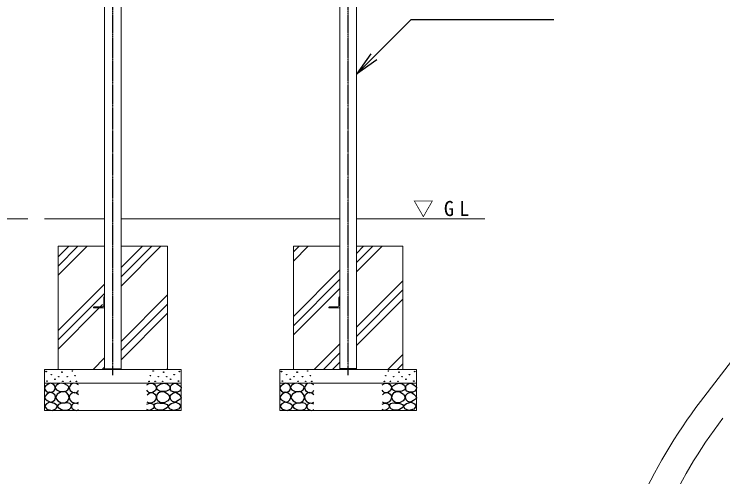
# Model space of a CAD drawing. Units: millimetres at full size; details may follow other scales. Extents: x -11724 to 0, y -2278 to 7380.
# Drawn here: x -7577 to -4987, y 1008 to 2697 of the extents above; entities that cross this region are included whole.
import ezdxf

# ---------------------------------------------------------------- set-up
doc = ezdxf.new("R2010")
doc.units = ezdxf.units.MM
doc.linetypes.add('USER2', pattern=[6, 3, -1, 1, -1])
doc.layers.add('線', color=2, linetype='Continuous', lineweight=25)
doc.layers.add('補助', color=2, linetype='Continuous', lineweight=25)
doc.styles.add('ＭＳ ゴシック', font='')
doc.styles.get('ＭＳ ゴシック').set_extended_font_data('MS Gothic')

msp = doc.modelspace()

# ---------------------------------------------------------------- linework, layer by layer
at = {"layer": '線', "color": 20, "linetype": 'USER2'}
for p, q in [((-7216.289, 1378.568), (-7216.289, 3140.25)), ((-6356.289, 1378.568), (-6356.289, 3140.25))]:
    msp.add_line(p, q, dxfattribs=at)
at = {"layer": '線', "color": 7, "lineweight": 13}
for p, q in [((-7246.539, 2955), (-7246.539, 1400)), ((-7186.039, 1400), (-7186.039, 2955)), ((-6386.539, 1400), (-6386.539, 2955)), ((-6326.039, 2955), (-6326.039, 1400)), ((-7466.289, 1950), (-7246.539, 1950)), ((-7186.039, 1950), (-6386.539, 1950)), ((-6326.039, 1950), (-5856.289, 1950)), ((-7416.289, 1850), (-7246.539, 1850)), ((-7416.289, 1850), (-7416.289, 1400)), ((-7186.039, 1850), (-7016.289, 1850)), ((-7016.289, 1850), (-7016.289, 1400)), ((-6556.289, 1850), (-6386.539, 1850)), ((-6556.289, 1850), (-6556.289, 1400)), ((-6326.039, 1850), (-6156.289, 1850)), ((-6156.289, 1850), (-6156.289, 1400)), ((-4734.612, 1719.68), (-5067.766, 1283.32)), ((-7249.539, 1632.5), (-7249.539, 1663)), ((-7247.539, 1665), (-7246.539, 1665)), ((-7246.539, 1665), (-7246.539, 1625)), ((-6389.539, 1632.5), (-6389.539, 1663)), ((-6387.539, 1665), (-6386.539, 1665)), ((-6386.539, 1665), (-6386.539, 1625)), ((-7286.539, 1625), (-7286.539, 1626)), ((-7246.539, 1625), (-7286.539, 1625)), ((-7284.539, 1628), (-7254.039, 1628)), ((-6426.539, 1625), (-6426.539, 1626)), ((-6386.539, 1625), (-6426.539, 1625)), ((-6424.539, 1628), (-6394.039, 1628)), ((-7466.289, 1400), (-6966.289, 1400)), ((-7466.289, 1400), (-7466.289, 1250)), ((-7246.539, 1400), (-7186.039, 1400)), ((-6966.289, 1400), (-6966.289, 1250)), ((-6606.289, 1400), (-6106.289, 1400)), ((-6606.289, 1400), (-6606.289, 1250)), ((-6326.039, 1400), (-6386.539, 1400)), ((-6106.289, 1400), (-6106.289, 1250)), ((-7466.289, 1350), (-6966.289, 1350)), ((-6606.289, 1350), (-6106.289, 1350)), ((-7466.289, 1250), (-6966.289, 1250)), ((-6606.289, 1250), (-6106.289, 1250))]:
    msp.add_line(p, q, dxfattribs=at)
at = {"layer": '線', "lineweight": 13}
for p, q in [((-7416.289, 1743.573), (-7309.861, 1850)), ((-7416.289, 1777.249), (-7343.537, 1850)), ((-7416.289, 1810.925), (-7377.213, 1850)), ((-7186.039, 1704.415), (-7040.454, 1850)), ((-7186.039, 1738.091), (-7074.13, 1850)), ((-7186.039, 1771.767), (-7107.805, 1850)), ((-6556.289, 1795.35), (-6501.638, 1850)), ((-6556.289, 1829.026), (-6535.314, 1850)), ((-6326.039, 1756.192), (-6232.231, 1850)), ((-6326.039, 1789.868), (-6265.906, 1850)), ((-6326.039, 1823.544), (-6299.582, 1850)), ((-6556.289, 1593.294), (-6386.539, 1763.044)), ((-7416.289, 1541.517), (-7246.539, 1711.267)), ((-6556.289, 1559.618), (-6386.539, 1729.368)), ((-6326.039, 1554.136), (-6156.289, 1723.886)), ((-6556.289, 1525.942), (-6386.539, 1695.692)), ((-6326.039, 1520.46), (-6156.289, 1690.21)), ((-7416.289, 1507.841), (-7246.539, 1677.591)), ((-7186.039, 1502.359), (-7016.289, 1672.109)), ((-7262.454, 1628), (-7253.269, 1637.185)), ((-7186.039, 1468.683), (-7016.289, 1638.433)), ((-6326.039, 1486.784), (-6156.289, 1656.534)), ((-7416.289, 1474.165), (-7265.454, 1625)), ((-7186.039, 1435.007), (-7016.289, 1604.757)), ((-6480.175, 1400), (-6386.539, 1493.636)), ((-6446.499, 1400), (-6386.539, 1459.96)), ((-6210.767, 1400), (-6156.289, 1454.478)), ((-7288.398, 1400), (-7246.539, 1441.859)), ((-6412.823, 1400), (-6386.539, 1426.284)), ((-7254.722, 1400), (-7246.539, 1408.183)), ((-7018.99, 1400), (-7016.289, 1402.701)), ((-6177.091, 1400), (-6156.289, 1420.802))]:
    msp.add_line(p, q, dxfattribs=at)
at = {"layer": '線'}
for p, q in [((-7246.539, 1402), (-7186.039, 1402)), ((-6326.039, 1402), (-6386.539, 1402))]:
    msp.add_line(p, q, dxfattribs=at)
for points in [[(-7443.84, 1349.402), (-7450.302, 1346.862), (-7456.514, 1343.382), (-7462.372, 1339.344), (-7466.019, 1333.877), (-7465.008, 1326.294), (-7460, 1319.935), (-7453.134, 1317.345), (-7445.424, 1317.084), (-7437.812, 1317.688), (-7431.483, 1320.252), (-7427.73, 1325.538), (-7426.413, 1331.976), (-7427.262, 1337.181), (-7430.216, 1342.115), (-7436.375, 1346.942)], [(-7404.416, 1349.493), (-7409.32, 1348.876), (-7414.957, 1346.79), (-7422.929, 1341.002), (-7426.58, 1334.086), (-7425.706, 1330.124), (-7421.985, 1325.707), (-7412.494, 1320.934), (-7402.524, 1319.49), (-7395.174, 1319.318), (-7387.658, 1320.842), (-7380.059, 1325.456), (-7376.305, 1331.653), (-7377.274, 1336.306), (-7381.981, 1341.654), (-7392.65, 1347.861)], [(-7028.161, 1349.493), (-7023.257, 1348.876), (-7017.62, 1346.79), (-7009.649, 1341.002), (-7005.997, 1334.086), (-7006.872, 1330.124), (-7010.592, 1325.707), (-7020.083, 1320.934), (-7030.053, 1319.49), (-7037.404, 1319.318), (-7044.92, 1320.842), (-7052.518, 1325.456), (-7056.272, 1331.653), (-7055.303, 1336.306), (-7050.596, 1341.654), (-7039.928, 1347.861)], [(-6988.737, 1349.402), (-6982.275, 1346.862), (-6976.063, 1343.382), (-6970.205, 1339.344), (-6966.558, 1333.877), (-6967.57, 1326.294), (-6972.578, 1319.935), (-6979.444, 1317.345), (-6987.153, 1317.084), (-6994.765, 1317.688), (-7001.095, 1320.252), (-7004.847, 1325.538), (-7006.164, 1331.976), (-7005.316, 1337.181), (-7002.362, 1342.115), (-6996.202, 1346.942)], [(-6583.84, 1349.402), (-6590.302, 1346.862), (-6596.514, 1343.382), (-6602.372, 1339.344), (-6606.019, 1333.877), (-6605.008, 1326.294), (-6600, 1319.935), (-6593.134, 1317.345), (-6585.424, 1317.084), (-6577.812, 1317.688), (-6571.483, 1320.252), (-6567.73, 1325.538), (-6566.413, 1331.976), (-6567.262, 1337.181), (-6570.216, 1342.115), (-6576.375, 1346.942)], [(-6544.416, 1349.493), (-6549.32, 1348.876), (-6554.957, 1346.79), (-6562.929, 1341.002), (-6566.58, 1334.086), (-6565.706, 1330.124), (-6561.985, 1325.707), (-6552.494, 1320.934), (-6542.524, 1319.49), (-6535.174, 1319.318), (-6527.658, 1320.842), (-6520.059, 1325.456), (-6516.305, 1331.653), (-6517.274, 1336.306), (-6521.981, 1341.654), (-6532.65, 1347.861)], [(-6168.161, 1349.493), (-6163.257, 1348.876), (-6157.62, 1346.79), (-6149.649, 1341.002), (-6145.997, 1334.086), (-6146.872, 1330.124), (-6150.592, 1325.707), (-6160.083, 1320.934), (-6170.053, 1319.49), (-6177.404, 1319.318), (-6184.92, 1320.842), (-6192.518, 1325.456), (-6196.272, 1331.653), (-6195.303, 1336.306), (-6190.596, 1341.654), (-6179.928, 1347.861)], [(-6128.737, 1349.402), (-6122.275, 1346.862), (-6116.063, 1343.382), (-6110.205, 1339.344), (-6106.558, 1333.877), (-6107.57, 1326.294), (-6112.578, 1319.935), (-6119.444, 1317.345), (-6127.153, 1317.084), (-6134.765, 1317.688), (-6141.095, 1320.252), (-6144.847, 1325.538), (-6146.164, 1331.976), (-6145.316, 1337.181), (-6142.362, 1342.115), (-6136.202, 1346.942)], [(-7446.375, 1316.45), (-7451.704, 1313.657), (-7457.147, 1309.479), (-7463.596, 1302.659), (-7466.019, 1295.855), (-7462.392, 1291.027), (-7455.88, 1286.666), (-7449.243, 1282.379), (-7442.573, 1280.329), (-7434.928, 1282.776), (-7428.631, 1289.201), (-7425.525, 1297.478), (-7427.047, 1305.994), (-7435.205, 1313.245)], [(-7417.12, 1285.163), (-7404.531, 1278.307), (-7391.171, 1277.324), (-7380.888, 1284.778), (-7376.035, 1296.515), (-7378.316, 1307.293), (-7385.225, 1315.436), (-7394.05, 1318.869), (-7405.227, 1317.598), (-7418.981, 1309.543), (-7424.958, 1298.678), (-7422.323, 1291.484)], [(-7015.457, 1285.163), (-7028.046, 1278.307), (-7041.406, 1277.324), (-7051.69, 1284.778), (-7056.542, 1296.515), (-7054.262, 1307.293), (-7047.352, 1315.436), (-7038.527, 1318.869), (-7027.351, 1317.598), (-7013.596, 1309.543), (-7007.619, 1298.678), (-7010.255, 1291.484)], [(-6986.203, 1316.45), (-6980.874, 1313.657), (-6975.43, 1309.479), (-6968.981, 1302.659), (-6966.558, 1295.855), (-6970.186, 1291.027), (-6976.697, 1286.666), (-6983.335, 1282.379), (-6990.004, 1280.329), (-6997.649, 1282.776), (-7003.946, 1289.201), (-7007.052, 1297.478), (-7005.53, 1305.994), (-6997.372, 1313.245)], [(-6586.375, 1316.45), (-6591.704, 1313.657), (-6597.147, 1309.479), (-6603.596, 1302.659), (-6606.019, 1295.855), (-6602.392, 1291.027), (-6595.88, 1286.666), (-6589.243, 1282.379), (-6582.573, 1280.329), (-6574.928, 1282.776), (-6568.631, 1289.201), (-6565.525, 1297.478), (-6567.047, 1305.994), (-6575.205, 1313.245)], [(-6557.12, 1285.163), (-6544.531, 1278.307), (-6531.171, 1277.324), (-6520.888, 1284.778), (-6516.035, 1296.515), (-6518.316, 1307.293), (-6525.225, 1315.436), (-6534.05, 1318.869), (-6545.227, 1317.598), (-6558.981, 1309.543), (-6564.958, 1298.678), (-6562.323, 1291.484)], [(-6155.457, 1285.163), (-6168.046, 1278.307), (-6181.406, 1277.324), (-6191.69, 1284.778), (-6196.542, 1296.515), (-6194.262, 1307.293), (-6187.352, 1315.436), (-6178.527, 1318.869), (-6167.351, 1317.598), (-6153.596, 1309.543), (-6147.619, 1298.678), (-6150.255, 1291.484)], [(-6126.203, 1316.45), (-6120.874, 1313.657), (-6115.43, 1309.479), (-6108.981, 1302.659), (-6106.558, 1295.855), (-6110.186, 1291.027), (-6116.697, 1286.666), (-6123.335, 1282.379), (-6130.004, 1280.329), (-6137.649, 1282.776), (-6143.946, 1289.201), (-6147.052, 1297.478), (-6145.53, 1305.994), (-6137.372, 1313.245)], [(-7447.194, 1280.517), (-7458.513, 1274.498), (-7465.324, 1265.683), (-7456.838, 1254.413), (-7438.403, 1250.299), (-7424.049, 1256.41), (-7418.624, 1266.782), (-7429.406, 1275.89)], [(-7390.091, 1276.373), (-7397.625, 1276.999), (-7405.767, 1275.562), (-7414.695, 1271.504), (-7419.012, 1266.102), (-7416.325, 1261.419), (-7410.363, 1256.912), (-7403.884, 1253.068), (-7396.577, 1250.695), (-7384.729, 1250.928), (-7374.413, 1255.02), (-7369.71, 1259.827), (-7367.656, 1265.561), (-7368.715, 1270.709), (-7372.791, 1275.292), (-7381.19, 1277.832)], [(-7042.487, 1276.373), (-7034.952, 1276.999), (-7026.81, 1275.562), (-7017.882, 1271.504), (-7013.565, 1266.102), (-7016.252, 1261.419), (-7022.215, 1256.912), (-7028.693, 1253.068), (-7036, 1250.695), (-7047.849, 1250.928), (-7058.164, 1255.02), (-7062.868, 1259.827), (-7064.921, 1265.561), (-7063.862, 1270.709), (-7059.786, 1275.292), (-7051.387, 1277.832)], [(-6985.383, 1280.517), (-6974.064, 1274.498), (-6967.253, 1265.683), (-6975.739, 1254.413), (-6994.174, 1250.299), (-7008.528, 1256.41), (-7013.953, 1266.782), (-7003.172, 1275.89)], [(-6587.194, 1280.517), (-6598.513, 1274.498), (-6605.324, 1265.683), (-6596.838, 1254.413), (-6578.403, 1250.299), (-6564.049, 1256.41), (-6558.624, 1266.782), (-6569.406, 1275.89)], [(-6530.091, 1276.373), (-6537.625, 1276.999), (-6545.767, 1275.562), (-6554.695, 1271.504), (-6559.012, 1266.102), (-6556.325, 1261.419), (-6550.363, 1256.912), (-6543.884, 1253.068), (-6536.577, 1250.695), (-6524.729, 1250.928), (-6514.413, 1255.02), (-6509.71, 1259.827), (-6507.656, 1265.561), (-6508.715, 1270.709), (-6512.791, 1275.292), (-6521.19, 1277.832)], [(-6182.487, 1276.373), (-6174.952, 1276.999), (-6166.81, 1275.562), (-6157.882, 1271.504), (-6153.565, 1266.102), (-6156.252, 1261.419), (-6162.215, 1256.912), (-6168.693, 1253.068), (-6176, 1250.695), (-6187.849, 1250.928), (-6198.164, 1255.02), (-6202.868, 1259.827), (-6204.921, 1265.561), (-6203.862, 1270.709), (-6199.786, 1275.292), (-6191.387, 1277.832)], [(-6125.383, 1280.517), (-6114.064, 1274.498), (-6107.253, 1265.683), (-6115.739, 1254.413), (-6134.174, 1250.299), (-6148.528, 1256.41), (-6153.953, 1266.782), (-6143.172, 1275.89)]]:
    msp.add_lwpolyline(points, close=True, dxfattribs=at)
for points in [[(-7341.289, 1343.299), (-7349.716, 1348.154), (-7358.399, 1349.636), (-7364.018, 1347.948), (-7369.171, 1344.249), (-7373.643, 1338.941), (-7375.509, 1332.209), (-7371.84, 1323.439), (-7363.785, 1317), (-7355.486, 1314.621), (-7348.259, 1315.733), (-7344.209, 1319.109), (-7341.289, 1323.654)], [(-7091.289, 1343.299), (-7082.861, 1348.154), (-7074.179, 1349.636), (-7068.559, 1347.948), (-7063.406, 1344.249), (-7058.934, 1338.941), (-7057.069, 1332.209), (-7060.737, 1323.439), (-7068.792, 1317), (-7077.091, 1314.621), (-7084.318, 1315.733), (-7088.368, 1319.109), (-7091.289, 1323.654)], [(-6481.289, 1343.299), (-6489.716, 1348.154), (-6498.399, 1349.636), (-6504.018, 1347.948), (-6509.171, 1344.249), (-6513.643, 1338.941), (-6515.509, 1332.209), (-6511.84, 1323.439), (-6503.785, 1317), (-6495.486, 1314.621), (-6488.259, 1315.733), (-6484.209, 1319.109), (-6481.289, 1323.654)], [(-6231.289, 1343.299), (-6222.861, 1348.154), (-6214.179, 1349.636), (-6208.559, 1347.948), (-6203.406, 1344.249), (-6198.934, 1338.941), (-6197.069, 1332.209), (-6200.737, 1323.439), (-6208.792, 1317), (-6217.091, 1314.621), (-6224.318, 1315.733), (-6228.368, 1319.109), (-6231.289, 1323.654)], [(-7341.605, 1307.178), (-7348.746, 1312.64), (-7356.814, 1315.099), (-7363.519, 1313.875), (-7369.488, 1310.03), (-7373.881, 1304.248), (-7375.509, 1297.039), (-7372.844, 1288.431), (-7366.637, 1281.513), (-7358.997, 1277.642), (-7351.428, 1276.761), (-7346.274, 1278.2), (-7341.605, 1280.88)], [(-7090.972, 1307.178), (-7083.831, 1312.64), (-7075.763, 1315.099), (-7069.058, 1313.875), (-7063.089, 1310.03), (-7058.696, 1304.248), (-7057.069, 1297.039), (-7059.733, 1288.431), (-7065.941, 1281.513), (-7073.58, 1277.642), (-7081.149, 1276.761), (-7086.303, 1278.2), (-7090.972, 1280.88)], [(-6481.605, 1307.178), (-6488.746, 1312.64), (-6496.814, 1315.099), (-6503.519, 1313.875), (-6509.488, 1310.03), (-6513.881, 1304.248), (-6515.509, 1297.039), (-6512.844, 1288.431), (-6506.637, 1281.513), (-6498.997, 1277.642), (-6491.428, 1276.761), (-6486.274, 1278.2), (-6481.605, 1280.88)], [(-6230.972, 1307.178), (-6223.831, 1312.64), (-6215.763, 1315.099), (-6209.058, 1313.875), (-6203.089, 1310.03), (-6198.696, 1304.248), (-6197.069, 1297.039), (-6199.733, 1288.431), (-6205.941, 1281.513), (-6213.58, 1277.642), (-6221.149, 1276.761), (-6226.303, 1278.2), (-6230.972, 1280.88)], [(-7341.289, 1272.642), (-7347.307, 1275.96), (-7354.596, 1276.761), (-7363.313, 1272.427), (-7367.587, 1265.671), (-7366.975, 1262.001), (-7364.102, 1257.75), (-7356.939, 1252.278), (-7349.527, 1250.462), (-7345.23, 1251.514), (-7341.289, 1253.631)], [(-7091.289, 1272.642), (-7085.271, 1275.96), (-7077.981, 1276.761), (-7069.265, 1272.427), (-7064.99, 1265.671), (-7065.603, 1262.001), (-7068.476, 1257.75), (-7075.638, 1252.278), (-7083.051, 1250.462), (-7087.347, 1251.514), (-7091.289, 1253.631)], [(-6481.289, 1272.642), (-6487.307, 1275.96), (-6494.596, 1276.761), (-6503.313, 1272.427), (-6507.587, 1265.671), (-6506.975, 1262.001), (-6504.102, 1257.75), (-6496.939, 1252.278), (-6489.527, 1250.462), (-6485.23, 1251.514), (-6481.289, 1253.631)], [(-6231.289, 1272.642), (-6225.271, 1275.96), (-6217.981, 1276.761), (-6209.265, 1272.427), (-6204.99, 1265.671), (-6205.603, 1262.001), (-6208.476, 1257.75), (-6215.638, 1252.278), (-6223.051, 1250.462), (-6227.347, 1251.514), (-6231.289, 1253.631)]]:
    msp.add_lwpolyline(points, dxfattribs=at)
for centre in [(-7459.682, 1392.177), (-7440.672, 1380.77), (-7413.739, 1373.483), (-7402.333, 1389.959), (-7382.793, 1373.549), (-7363.872, 1394.091), (-7353.871, 1377.063), (-7078.706, 1377.063), (-7068.706, 1394.091), (-7049.785, 1373.549), (-7030.244, 1389.959), (-7018.838, 1373.483), (-6991.906, 1380.77), (-6972.895, 1392.177), (-6599.682, 1392.177), (-6580.672, 1380.77), (-6553.739, 1373.483), (-6542.333, 1389.959), (-6522.793, 1373.549), (-6503.872, 1394.091), (-6493.871, 1377.063), (-6218.706, 1377.063), (-6208.706, 1394.091), (-6189.785, 1373.549), (-6170.244, 1389.959), (-6158.838, 1373.483), (-6131.906, 1380.77), (-6112.895, 1392.177), (-7456.514, 1357.323), (-7427.681, 1363.977), (-7398.847, 1356.373), (-7371.17, 1356.521), (-7349.005, 1355.98), (-7083.572, 1355.98), (-7061.408, 1356.521), (-7033.73, 1356.373), (-7004.896, 1363.977), (-6976.063, 1357.323), (-6596.514, 1357.323), (-6567.681, 1363.977), (-6538.847, 1356.373), (-6511.17, 1356.521), (-6489.005, 1355.98), (-6223.572, 1355.98), (-6201.408, 1356.521), (-6173.73, 1356.373), (-6144.896, 1363.977), (-6116.063, 1357.323)]:
    msp.add_circle(centre, 1, dxfattribs=at)
at = {"layer": '線', "color": 7, "lineweight": 13}
for centre, radius, start, end in [((-7247.539, 1663), 2, 90, 180), ((-6387.539, 1663), 2, 90, 180), ((-7254.039, 1632.5), 4.5, 270, 0), ((-6394.039, 1632.5), 4.5, 270, 0), ((-7284.539, 1626), 2, 90, 180), ((-6424.539, 1626), 2, 90, 180), ((-3525.01, 105.448), 1941, 142.63879, 169.47096), ((-3525.01, 105.448), 1839, 142.63879, 169.47096)]:
    msp.add_arc(centre, radius, start, end, dxfattribs=at)
at = {"layer": '補助'}
for p, q in [((-6262.399, 2541.14), (-6126.039, 2677.5)), ((-6126.039, 2677.5), (-6096.039, 2677.5)), ((-6096.039, 2677.5), (-5604.175, 2677.5)), ((-6273.006, 2551.746), (-6326.039, 2477.5)), ((-6326.039, 2477.5), (-6262.399, 2541.14)), ((-6251.792, 2530.533), (-6326.039, 2477.5))]:
    msp.add_line(p, q, dxfattribs=at)
at = {"layer": '補助', "lineweight": 13}
msp.add_line((-7526.289, 1950), (-7796.289, 1950), dxfattribs=at)

# ---------------------------------------------------------------- texts
at = {"layer": '補助', "insert": (-6118.789, 1955), "char_height": 54.99, "attachment_point": 7, "style": 'ＭＳ ゴシック'}
msp.add_mtext('\\T1.5;▽GL', dxfattribs=at)

doc.saveas('drawing.dxf')
